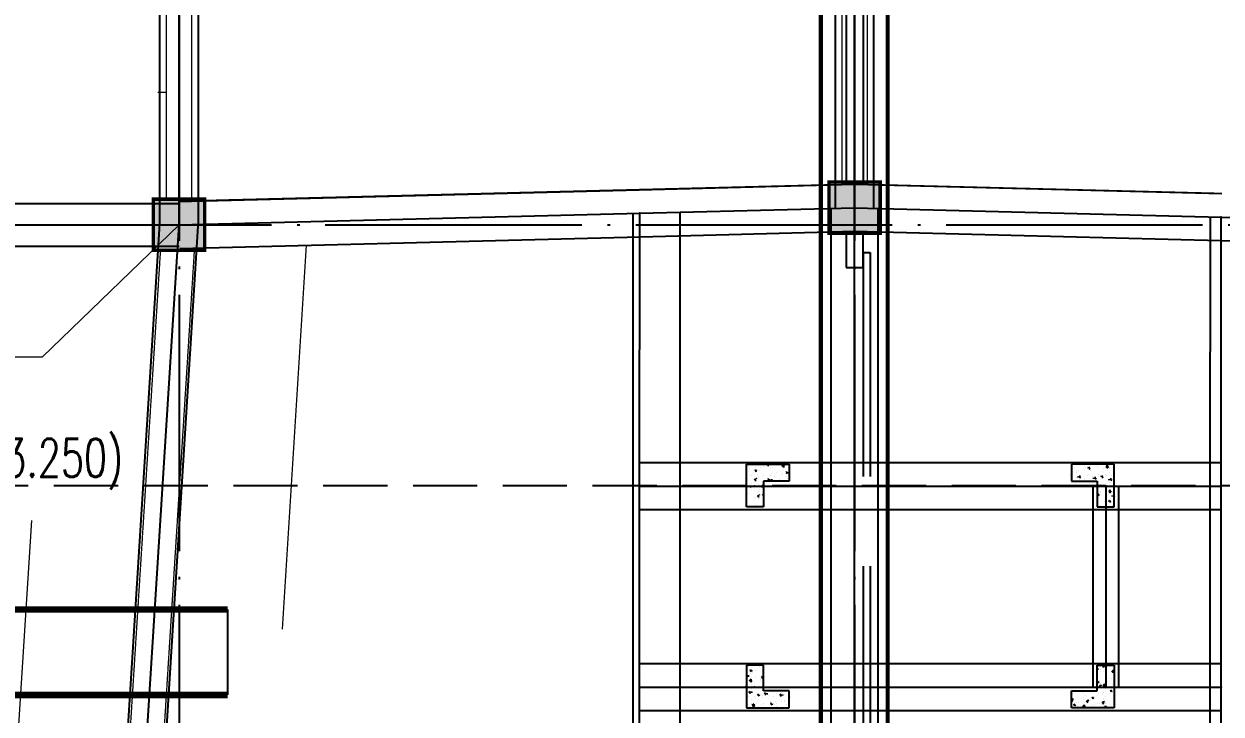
# Model space of a CAD drawing. Extents: x 290727 to 13733020, y 1731457 to 3643100.
# Drawn here: x 669162 to 683162, y 2187057 to 2195130 of the extents above; entities that cross this region are included whole.
import ezdxf

# ---------------------------------------------------------------- set-up
doc = ezdxf.new("R2010")
doc.units = 0
doc.header["$LTSCALE"] = 10
doc.header["$PDSIZE"] = 0.5
for name, pattern in [('DASH', [0.35, 0.25, -0.1]), ('DASHED', [0.75, 0.5, -0.25]), ('DOTE', [2.42, 2, -0.2, 0.02, -0.2]), ('虚线', [750, 450, -300])]:
    doc.linetypes.add(name, pattern=pattern)
doc.layers.get('0').update_dxf_attribs({"linetype": 'CONTINUOUS'})
for name, color, linetype in [('-A-车行道路', 8, 'CONTINUOUS'), ('BEAM_DASH', 144, 'DASHED'), ('COLU', 2, 'CONTINUOUS'), ('COLUMN', 9, 'CONTINUOUS'), ('DOTE', 8, 'DOTE'), ('DUCT-排烟管', 2, 'CONTINUOUS'), ('DUCT-排烟管端线', 4, 'CONTINUOUS'), ('PUB_HATCH', 8, 'CONTINUOUS'), ('PUB_TEXT', 7, 'CONTINUOUS'), ('WALL', 255, 'CONTINUOUS'), ('WINDOW', 4, 'CONTINUOUS'), ('作业图', 4, 'CONTINUOUS'), ('文字', 4, 'CONTINUOUS'), ('梁上柱', 40, 'CONTINUOUS'), ('防火分区示意线', 4, 'CONTINUOUS'), ('防火分区线', 7, 'CONTINUOUS')]:
    doc.layers.add(name, color=color, linetype=linetype)
doc.layers.add('2106', color=7, linetype='CONTINUOUS', true_color=0x64cfcf)
doc.layers.add('2206', color=7, linetype='CONTINUOUS', true_color=0x3474d4)
doc.layers.add('板加腋边线', color=253, linetype='虚线', lineweight=18)
doc.layers.get('0').off()
doc.styles.add('_TCH_DIM', font='SIMPLEX', dxfattribs={"bigfont": 'GBCBIG'})

# ---------------------------------------------------------------- blocks, each defined once
blk = doc.blocks.new('A$C55C93FC2')
at = {"layer": 'DOTE', "linetype": 'DOTE', "ltscale": 150}
for p, q in [((186048.6, 127235.5), (186048.6, 52513.6)), ((193948.6, 127235.5), (193948.6, 52513.6)), ((162348.6, 66342.4), (252290.8, 66342.4))]:
    blk.add_line(p, q, dxfattribs=at)
blk = doc.blocks.new('_FZH')
blk.add_lwpolyline([(-0.5, -0.5), (0.5, -0.5), (0.5, 0.5), (-0.5, 0.5)], close=True)
at = {"layer": 'PUB_HATCH'}
blk.add_solid([(-0.5, -0.5), (0.5, -0.5), (-0.5, 0.5), (0.5, 0.5)], dxfattribs=at)
blk = doc.blocks.new('$DorLib2D$00000126')
at = {"color": 0, "linetype": 'Continuous'}
for p, q in [((-0.532, 0.5), (-0.532, 0.9)), ((0.532, 0.9), (0.532, 0.5))]:
    blk.add_line(p, q, dxfattribs=at)
at = {"color": 0, "linetype": 'DASH'}
for p, q in [((-0.532, 0.9), (0.532, 0.9)), ((-0.532, 0.5), (0.532, 0.5))]:
    blk.add_line(p, q, dxfattribs=at)
blk = doc.blocks.new('车库建筑作业图')
at = {"layer": '-A-车行道路', "linetype": 'DASH', "ltscale": 300}
blk.add_lwpolyline([(643262, 2189730), (717213, 2189730)], dxfattribs=at)
at = {"layer": 'WALL', "linetype": 'Continuous'}
for p, q in [((678777, 2197605), (678777, 2193280)), ((678977, 2197605), (678977, 2193280)), ((678777, 2192680), (678777, 2192280)), ((678977, 2192280), (678977, 2192680)), ((678777, 2192280), (678977, 2192280))]:
    blk.add_line(p, q, dxfattribs=at)
at = {"layer": '防火分区示意线', "color": 5, "linetype": 'DASH', "ltscale": 300, "const_width": 50, "elevation": -2}
blk.add_lwpolyline([(683549, 2181478), (682760, 2181478), (682549, 2181478), (681549, 2181478), (681549, 2186578), (679263, 2186578), (679263, 2198277), (653063, 2198277), (653063, 2203578), (649249, 2203578), (649249, 2205134), (649249, 2207078), (648249, 2207078), (648249, 2212978), (647363, 2212978), (647363, 2236578)], dxfattribs=at)
at = {"layer": '防火分区示意线', "color": 3, "linetype": 'DASH', "ltscale": 300, "const_width": 50}
blk.add_lwpolyline([(687857, 2178280), (682769, 2178280), (682769, 2180680), (682569, 2180680), (680769, 2180680), (680769, 2185780), (678483, 2185780), (678483, 2197478), (652283, 2197480), (652283, 2202780), (648469, 2202780), (648469, 2206280), (647469, 2206280), (647469, 2207380), (637169, 2207380), (637169, 2205947), (630369, 2205947), (630369, 2207380), (623969, 2207380), (623969, 2202580), (615069, 2202580), (615069, 2207380), (608669, 2207380)], dxfattribs=at)
at = {"layer": '防火分区线', "linetype": 'Continuous', "flags": 128}
blk.add_lwpolyline([(683162, 2181080), (682773, 2181080), (682562, 2181080), (681162, 2181080), (681162, 2181080), (681162, 2186180), (678877, 2186180), (678877, 2197878), (652677, 2197880), (652677, 2203180), (648862, 2203180), (648862, 2206680), (647862, 2206680), (647862, 2207780), (636762, 2207780), (636762, 2206347), (630762, 2206347), (630762, 2207780), (623562, 2207780), (623562, 2202980), (615462, 2202980), (615462, 2207780), (608262, 2207780)], dxfattribs=at)
at = {"layer": 'COLUMN', "linetype": 'Continuous', "xscale": 600, "yscale": 600, "zscale": 600, "rotation": 270}
for p in [(678877, 2192980), (670977, 2192780)]:
    blk.add_blockref('_FZH', p, dxfattribs=at)
at = {"layer": 'WINDOW', "linetype": 'Continuous', "xscale": 5500.000000000001, "yscale": 200.0000000000001, "zscale": 5500.000000000001, "rotation": 270}
blk.add_blockref('$DorLib2D$00000126', (678877, 2189530), dxfattribs=at)
at = {"layer": '文字', "linetype": 'Continuous'}
blk.add_blockref('A$C55C93FC2', (484928, 2126437), dxfattribs=at)
at = {"layer": 'PUB_TEXT', "style": '_TCH_DIM', "width": 0.705882}
blk.add_text('(103.250)', height=446.2, dxfattribs=at).set_placement((668190, 2189831))
blk = doc.blocks.new('人防-l')
at = {"layer": '2106'}
for points in [[(831069, -940084), (830469, -940084), (830469, -940684), (831069, -940684)], [(823169, -940284), (822569, -940284), (822569, -940884), (823169, -940884)]]:
    blk.add_hatch(color=0, dxfattribs=at).paths.add_polyline_path(points)
at = {"color": 0}
for p, q in [((822869, -940584), (822869, -935484)), ((830769, -940384), (830769, -935484)), ((828255, -940447), (830769, -940384)), ((830769, -940384), (835055, -940492)), ((830769, -943640), (830769, -940384)), ((822869, -940584), (828255, -940447)), ((828254, -943640), (828255, -940447)), ((835054, -943640), (835055, -940492)), ((835055, -940492), (838669, -940584)), ((814969, -940584), (822869, -940584)), ((822466, -946959), (822869, -940584)), ((828254, -943640), (829597, -943640)), ((828254, -945990), (828254, -943640)), ((829597, -943640), (830769, -943640)), ((830769, -943640), (833710, -943640)), ((830769, -945990), (830769, -943640)), ((833710, -943640), (835054, -943640)), ((833710, -945990), (833710, -943640)), ((835054, -945990), (835054, -943640)), ((828254, -945990), (829597, -945990)), ((828254, -947184), (828254, -945990)), ((829597, -945990), (830769, -945990)), ((830769, -947184), (830769, -945990)), ((830769, -945990), (833710, -945990)), ((833710, -945990), (835054, -945990)), ((835054, -947184), (835054, -945990))]:
    blk.add_line(p, q, dxfattribs=at)
for p in [(830769, -940384), (828255, -940447), (835055, -940492), (822869, -940584), (828254, -943640), (829597, -943640), (830769, -943640), (833710, -943640), (835054, -943640), (828254, -945990), (829597, -945990), (830769, -945990), (833710, -945990), (835054, -945990)]:
    blk.add_point(p, dxfattribs=at)
at = {"layer": '2106', "color": 0, "linetype": 'Continuous'}
for points in [[(831069, -940084), (830469, -940084), (830469, -940684), (831069, -940684)], [(823169, -940284), (822569, -940284), (822569, -940884), (823169, -940884)]]:
    blk.add_lwpolyline(points, close=True, dxfattribs=at)
at = {"layer": '2206', "color": 0}
for p, q in [((822644, -940584), (822644, -935484)), ((822644, -940584), (822644, -935484)), ((823094, -940584), (823094, -935484)), ((830544, -940384), (830544, -935484)), ((830544, -940384), (830544, -935484)), ((830994, -940384), (830994, -935484)), ((828248, -940173), (830762, -940109)), ((828248, -940173), (830762, -940109)), ((830776, -940109), (835062, -940217)), ((830776, -940109), (835062, -940217)), ((822862, -940309), (828248, -940173)), ((822862, -940309), (828248, -940173)), ((814969, -940334), (822869, -940334)), ((814969, -940334), (822869, -940334)), ((830494, -943640), (830494, -940384)), ((830494, -943640), (830494, -940384)), ((831044, -943640), (831044, -940384)), ((828178, -943640), (828179, -940447)), ((828178, -943640), (828179, -940447)), ((828728, -943640), (828729, -940447)), ((834928, -943640), (834929, -940492)), ((834928, -943640), (834929, -940492)), ((822242, -946945), (822644, -940570)), ((822242, -946945), (822644, -940570)), ((822691, -946973), (823093, -940598)), ((828262, -940722), (830776, -940659)), ((830762, -940659), (835048, -940767)), ((822876, -940859), (828262, -940722)), ((835048, -940767), (838662, -940859)), ((814969, -940834), (822869, -940834)), ((828254, -943365), (829597, -943365)), ((828254, -943365), (829597, -943365)), ((829597, -943365), (830769, -943365)), ((829597, -943365), (830769, -943365)), ((830769, -943365), (833710, -943365)), ((830769, -943365), (833710, -943365)), ((833710, -943365), (835054, -943365)), ((833710, -943365), (835054, -943365)), ((828178, -945990), (828178, -943640)), ((828178, -945990), (828178, -943640)), ((828728, -945990), (828728, -943640)), ((830494, -945990), (830494, -943640)), ((830494, -945990), (830494, -943640)), ((831044, -945990), (831044, -943640)), ((833560, -945990), (833560, -943640)), ((833560, -945990), (833560, -943640)), ((833860, -945990), (833860, -943640)), ((834928, -945990), (834928, -943640)), ((834928, -945990), (834928, -943640)), ((828254, -943915), (829597, -943915)), ((829597, -943915), (830769, -943915)), ((830769, -943915), (833710, -943915)), ((833710, -943915), (835054, -943915)), ((828254, -945715), (829597, -945715)), ((828254, -945715), (829597, -945715)), ((829597, -945715), (830769, -945715)), ((829597, -945715), (830769, -945715)), ((830769, -945715), (833710, -945715)), ((830769, -945715), (833710, -945715)), ((833710, -945715), (835054, -945715)), ((833710, -945715), (835054, -945715)), ((828178, -947184), (828178, -945990)), ((828178, -947184), (828178, -945990)), ((828728, -947184), (828728, -945990)), ((830494, -947184), (830494, -945990)), ((830494, -947184), (830494, -945990)), ((831044, -947184), (831044, -945990)), ((834928, -947184), (834928, -945990)), ((834928, -947184), (834928, -945990)), ((828254, -946265), (829597, -946265)), ((829597, -946265), (830769, -946265)), ((830769, -946265), (833710, -946265)), ((833710, -946265), (835054, -946265))]:
    blk.add_line(p, q, dxfattribs=at)
blk = doc.blocks.new('A$C7FBF512A')
at = {"layer": 'DUCT-排烟管', "color": 0, "linetype": 'Continuous', "const_width": 75}
for points in [[(165972, -78149), (149412, -78149)], [(149412, -79149), (165972, -79149)]]:
    blk.add_lwpolyline(points, dxfattribs=at)
at = {"layer": 'DUCT-排烟管端线', "color": 0, "linetype": 'Continuous'}
blk.add_line((165972, -79149), (165972, -78149), dxfattribs=at)
blk = doc.blocks.new('梁图-10.22')
at = {"layer": 'BEAM_DASH', "color": 0, "lineweight": 18}
for p, q in [((-1439910, 241833), (-1439910, 237308)), ((-1439610, 237308), (-1439610, 241833)), ((-1432010, 241608), (-1432010, 237508)), ((-1431710, 237508), (-1431710, 241608)), ((-1432160, 237475), (-1434381, 237419)), ((-1427567, 237374), (-1431560, 237475)), ((-1434381, 237419), (-1439460, 237291)), ((-1440060, 237258), (-1447360, 237258)), ((-1433900, 236881), (-1432160, 236925)), ((-1432135, 236908), (-1432135, 233951)), ((-1431585, 233951), (-1431585, 236908)), ((-1431560, 236925), (-1427700, 236827)), ((-1447360, 236758), (-1440060, 236758)), ((-1439460, 236740), (-1434450, 236867)), ((-1434450, 236867), (-1434450, 233951)), ((-1433900, 233951), (-1433900, 236881)), ((-1427700, 236827), (-1427700, 233951)), ((-1439979, 236708), (-1440462, 229058)), ((-1440052, 229208), (-1439579, 236708)), ((-1433032, 234226), (-1433900, 234226)), ((-1432135, 234226), (-1433032, 234226)), ((-1428919, 234226), (-1431585, 234226)), ((-1427700, 234226), (-1428919, 234226)), ((-1434450, 233951), (-1434450, 231601)), ((-1433900, 231601), (-1433900, 233951)), ((-1432135, 233951), (-1432135, 231601)), ((-1431585, 231601), (-1431585, 233951)), ((-1427700, 233951), (-1427700, 231601)), ((-1433900, 233676), (-1433032, 233676)), ((-1433032, 233676), (-1432135, 233676)), ((-1431585, 233676), (-1429069, 233676)), ((-1429069, 233676), (-1429069, 231876)), ((-1428769, 233676), (-1427700, 233676)), ((-1428769, 231876), (-1428769, 233676)), ((-1433032, 231876), (-1433900, 231876)), ((-1432135, 231876), (-1433032, 231876)), ((-1429069, 231876), (-1431585, 231876)), ((-1427700, 231876), (-1428769, 231876)), ((-1434450, 231601), (-1434450, 230858)), ((-1433900, 230858), (-1433900, 231601)), ((-1432135, 231601), (-1432135, 230858)), ((-1431585, 230858), (-1431585, 231601)), ((-1427700, 231601), (-1427700, 230857)), ((-1433900, 231326), (-1433032, 231326)), ((-1433032, 231326), (-1432135, 231326)), ((-1431585, 231326), (-1428919, 231326)), ((-1428919, 231326), (-1427700, 231326))]:
    blk.add_line(p, q, dxfattribs=at)
at = {"layer": 'COLU', "color": 0, "const_width": 40}
for points in [[(-1431560, 237508), (-1432160, 237508), (-1432160, 236908), (-1431560, 236908)], [(-1439460, 237308), (-1440060, 237308), (-1440060, 236708), (-1439460, 236708)]]:
    blk.add_lwpolyline(points, close=True, dxfattribs=at)
at = {"layer": '板加腋边线', "color": 0, "lineweight": 18}
for p, q in [((-1447510, 238558), (-1439910, 238558)), ((-1441361, 235458), (-1439760, 237008)), ((-1438272, 236770), (-1438733, 229470)), ((-1441361, 235458), (-1447076, 235458)), ((-1441765, 229058), (-1441361, 235458))]:
    blk.add_line(p, q, dxfattribs=at)
at = {"layer": '梁上柱', "color": 0, "linetype": 'Continuous'}
for p, q in [((-1433124, 234208), (-1432624, 234208)), ((-1433124, 233708), (-1433124, 234208)), ((-1433104, 234122), (-1433104, 234122)), ((-1433101, 234206), (-1433101, 234206)), ((-1433096, 234180), (-1433096, 234180)), ((-1433086, 234163), (-1433086, 234163)), ((-1433026, 234134), (-1433008, 234141)), ((-1433024, 234133), (-1433011, 234124)), ((-1433023, 234171), (-1433023, 234171)), ((-1433014, 234208), (-1433014, 234208)), ((-1433011, 234123), (-1433006, 234139)), ((-1432992, 234203), (-1432992, 234203)), ((-1432976, 234138), (-1432976, 234138)), ((-1432960, 234174), (-1432960, 234174)), ((-1432927, 234184), (-1432927, 234184)), ((-1432884, 234198), (-1432875, 234208)), ((-1432879, 234197), (-1432864, 234196)), ((-1432878, 234202), (-1432878, 234202)), ((-1432861, 234206), (-1432861, 234208)), ((-1432844, 234157), (-1432844, 234157)), ((-1432833, 234104), (-1432833, 234104)), ((-1432825, 234168), (-1432825, 234168)), ((-1432800, 234208), (-1432798, 234206)), ((-1432797, 234205), (-1432796, 234208)), ((-1432769, 234113), (-1432769, 234113)), ((-1432766, 234205), (-1432766, 234205)), ((-1432743, 234196), (-1432743, 234196)), ((-1432717, 234090), (-1432717, 234090)), ((-1432714, 234175), (-1432714, 234175)), ((-1432712, 234192), (-1432696, 234208)), ((-1432712, 234194), (-1432689, 234191)), ((-1432706, 234102), (-1432706, 234102)), ((-1432701, 234182), (-1432689, 234196)), ((-1432697, 234181), (-1432681, 234180)), ((-1432689, 234188), (-1432692, 234208)), ((-1432689, 234162), (-1432689, 234162)), ((-1432679, 234190), (-1432682, 234206)), ((-1432673, 234126), (-1432673, 234126)), ((-1432661, 234113), (-1432643, 234120)), ((-1432659, 234112), (-1432646, 234104)), ((-1432646, 234103), (-1432640, 234118)), ((-1432624, 234208), (-1432624, 234008)), ((-1429324, 234208), (-1429324, 234008)), ((-1428824, 234208), (-1429324, 234208)), ((-1429291, 234169), (-1429291, 234169)), ((-1429265, 234138), (-1429265, 234138)), ((-1429263, 234116), (-1429263, 234116)), ((-1429237, 234135), (-1429237, 234135)), ((-1429184, 234208), (-1429184, 234206)), ((-1429177, 234208), (-1429183, 234202)), ((-1429177, 234153), (-1429177, 234153)), ((-1429167, 234129), (-1429167, 234129)), ((-1429155, 234164), (-1429155, 234164)), ((-1429135, 234156), (-1429135, 234156)), ((-1429123, 234172), (-1429128, 234157)), ((-1429104, 234158), (-1429122, 234151)), ((-1429109, 234163), (-1429121, 234172)), ((-1429104, 234138), (-1429104, 234138)), ((-1429102, 234129), (-1429102, 234129)), ((-1429028, 234178), (-1429028, 234178)), ((-1429020, 234158), (-1429020, 234158)), ((-1429006, 234090), (-1429006, 234090)), ((-1429003, 234175), (-1429003, 234175)), ((-1428966, 234124), (-1428966, 234124)), ((-1428943, 234159), (-1428943, 234159)), ((-1428931, 234089), (-1428931, 234089)), ((-1428895, 234186), (-1428918, 234189)), ((-1428915, 234188), (-1428913, 234164)), ((-1428892, 234180), (-1428912, 234160)), ((-1428896, 234208), (-1428899, 234205)), ((-1428884, 234152), (-1428884, 234152)), ((-1428880, 234203), (-1428880, 234203)), ((-1428877, 234107), (-1428877, 234107)), ((-1428874, 234191), (-1428874, 234191)), ((-1428847, 234171), (-1428847, 234171)), ((-1428831, 234118), (-1428831, 234118)), ((-1428824, 233708), (-1428824, 234208)), ((-1433114, 233949), (-1433114, 233949)), ((-1433111, 233953), (-1433111, 233953)), ((-1433107, 234037), (-1433107, 234037)), ((-1433090, 234071), (-1433090, 234071)), ((-1433090, 233970), (-1433090, 233970)), ((-1433088, 233949), (-1433070, 233956)), ((-1433085, 233948), (-1433073, 233940)), ((-1433072, 233939), (-1433067, 233954)), ((-1433064, 234079), (-1433064, 234079)), ((-1433060, 233983), (-1433060, 233983)), ((-1433031, 234023), (-1433018, 234037)), ((-1433026, 234022), (-1433011, 234021)), ((-1433008, 234031), (-1433011, 234046)), ((-1433003, 234051), (-1433003, 234051)), ((-1432993, 234083), (-1432993, 234083)), ((-1432982, 233969), (-1432982, 233969)), ((-1432979, 234054), (-1432979, 234054)), ((-1432949, 233945), (-1432929, 233965)), ((-1432942, 233995), (-1432942, 233995)), ((-1432927, 233941), (-1432930, 233965)), ((-1432929, 234073), (-1432929, 234073)), ((-1432924, 234008), (-1432924, 233708)), ((-1432624, 234008), (-1432924, 234008)), ((-1432875, 234031), (-1432857, 234038)), ((-1432872, 234030), (-1432859, 234022)), ((-1432859, 234021), (-1432854, 234036)), ((-1432855, 234077), (-1432855, 234077)), ((-1432847, 234073), (-1432847, 234073)), ((-1432847, 234008), (-1432836, 234021)), ((-1432836, 234013), (-1432836, 234013)), ((-1432826, 234015), (-1432829, 234031)), ((-1432794, 234021), (-1432794, 234021)), ((-1432793, 234067), (-1432793, 234067)), ((-1432740, 234025), (-1432740, 234025)), ((-1432658, 234062), (-1432658, 234062)), ((-1432646, 234046), (-1432646, 234046)), ((-1432645, 234008), (-1432646, 234015)), ((-1429322, 234081), (-1429324, 234083)), ((-1429317, 234076), (-1429324, 234074)), ((-1429324, 234008), (-1429024, 234008)), ((-1429268, 234053), (-1429268, 234053)), ((-1429249, 234066), (-1429246, 234051)), ((-1429219, 234062), (-1429234, 234064)), ((-1429234, 234029), (-1429234, 234029)), ((-1429216, 234061), (-1429228, 234046)), ((-1429228, 234038), (-1429228, 234038)), ((-1429170, 234037), (-1429170, 234037)), ((-1429138, 234071), (-1429138, 234071)), ((-1429080, 234064), (-1429080, 234064)), ((-1429067, 234050), (-1429064, 234035)), ((-1429037, 234047), (-1429052, 234048)), ((-1429033, 234045), (-1429046, 234030)), ((-1429024, 234008), (-1429024, 233708)), ((-1429019, 234008), (-1429019, 234008)), ((-1429016, 233994), (-1429016, 233994)), ((-1429010, 234058), (-1429010, 234058)), ((-1429009, 234006), (-1429009, 234006)), ((-1428981, 233971), (-1428981, 233971)), ((-1428972, 234070), (-1428977, 234054)), ((-1428957, 234061), (-1428970, 234070)), ((-1428952, 234056), (-1428970, 234049)), ((-1428917, 233979), (-1428917, 233979)), ((-1428914, 234071), (-1428914, 234071)), ((-1428885, 234035), (-1428882, 234019)), ((-1428881, 234022), (-1428881, 234022)), ((-1428880, 233988), (-1428880, 233988)), ((-1428871, 234033), (-1428871, 234033)), ((-1428855, 234031), (-1428870, 234032)), ((-1428851, 234029), (-1428863, 234014)), ((-1428850, 234079), (-1428850, 234079)), ((-1428824, 233956), (-1428825, 233952)), ((-1433114, 233868), (-1433114, 233868)), ((-1433060, 233915), (-1433060, 233915)), ((-1433029, 233814), (-1433029, 233814)), ((-1432995, 233831), (-1432983, 233846)), ((-1432993, 233881), (-1432993, 233881)), ((-1432991, 233831), (-1432975, 233830)), ((-1432985, 233884), (-1432985, 233884)), ((-1432978, 233943), (-1432978, 233943)), ((-1432973, 233840), (-1432975, 233855)), ((-1432970, 233812), (-1432970, 233812)), ((-1432967, 233904), (-1432967, 233904)), ((-1432949, 233947), (-1432927, 233943)), ((-1432936, 233847), (-1432924, 233852)), ((-1432934, 233846), (-1432924, 233839)), ((-1432925, 233909), (-1432925, 233909)), ((-1429019, 233877), (-1429024, 233880)), ((-1429014, 233872), (-1429024, 233868)), ((-1429002, 233855), (-1429017, 233857)), ((-1429015, 233837), (-1429015, 233837)), ((-1429012, 233921), (-1429012, 233921)), ((-1428998, 233854), (-1429010, 233839)), ((-1428984, 233893), (-1428984, 233893)), ((-1428984, 233879), (-1428984, 233879)), ((-1428931, 233859), (-1428931, 233859)), ((-1428887, 233853), (-1428887, 233853)), ((-1428884, 233937), (-1428884, 233937)), ((-1428862, 233896), (-1428884, 233900)), ((-1428882, 233899), (-1428879, 233875)), ((-1428881, 233882), (-1428881, 233882)), ((-1428859, 233891), (-1428878, 233870)), ((-1428849, 233888), (-1428849, 233888)), ((-1428849, 233843), (-1428846, 233828)), ((-1428824, 233840), (-1428835, 233841)), ((-1428824, 233828), (-1428828, 233823)), ((-1432924, 233708), (-1433124, 233708)), ((-1433117, 233784), (-1433117, 233784)), ((-1433037, 233712), (-1433037, 233712)), ((-1433034, 233804), (-1433034, 233804)), ((-1433003, 233730), (-1433003, 233730)), ((-1432992, 233715), (-1432992, 233715)), ((-1432988, 233800), (-1432988, 233800)), ((-1432941, 233725), (-1432941, 233725)), ((-1429024, 233708), (-1428824, 233708)), ((-1429018, 233752), (-1429018, 233752)), ((-1428980, 233729), (-1428980, 233729)), ((-1428932, 233767), (-1428932, 233767)), ((-1428890, 233800), (-1428890, 233800)), ((-1428890, 233768), (-1428890, 233768)), ((-1428882, 233783), (-1428887, 233768)), ((-1428867, 233775), (-1428880, 233783)), ((-1428863, 233770), (-1428880, 233763)), ((-1428871, 233712), (-1428871, 233712)), ((-1428861, 233713), (-1428861, 233713)), ((-1428844, 233724), (-1428844, 233724)), ((-1432924, 231858), (-1433124, 231858)), ((-1433124, 231858), (-1433124, 231358)), ((-1433087, 231853), (-1433087, 231853)), ((-1433077, 231854), (-1433077, 231854)), ((-1432924, 231558), (-1432924, 231858)), ((-1429024, 231858), (-1428824, 231858)), ((-1429024, 231558), (-1429024, 231858)), ((-1428961, 231843), (-1428943, 231850)), ((-1428945, 231833), (-1428940, 231848)), ((-1428824, 231858), (-1428824, 231358)), ((-1433124, 231738), (-1433120, 231743)), ((-1433124, 231726), (-1433113, 231725)), ((-1433103, 231842), (-1433103, 231842)), ((-1433099, 231722), (-1433101, 231738)), ((-1433085, 231796), (-1433067, 231803)), ((-1433081, 231791), (-1433068, 231783)), ((-1433066, 231783), (-1433061, 231798)), ((-1433061, 231713), (-1433061, 231713)), ((-1433058, 231798), (-1433058, 231798)), ((-1433057, 231766), (-1433057, 231766)), ((-1433016, 231798), (-1433016, 231798)), ((-1432968, 231837), (-1432968, 231837)), ((-1432950, 231712), (-1432937, 231727)), ((-1432946, 231710), (-1432931, 231709)), ((-1432933, 231729), (-1432933, 231729)), ((-1432930, 231814), (-1432930, 231814)), ((-1429024, 231806), (-1429022, 231808)), ((-1429024, 231792), (-1429014, 231791)), ((-1429012, 231801), (-1429015, 231817)), ((-1429010, 231843), (-1429010, 231843)), ((-1428983, 231801), (-1428983, 231801)), ((-1428981, 231779), (-1428981, 231779)), ((-1428958, 231842), (-1428945, 231834)), ((-1428949, 231787), (-1428949, 231787)), ((-1428916, 231747), (-1428916, 231747)), ((-1428912, 231832), (-1428912, 231832)), ((-1428852, 231777), (-1428840, 231792)), ((-1428848, 231796), (-1428848, 231796)), ((-1428847, 231777), (-1428832, 231775)), ((-1428830, 231785), (-1428832, 231801)), ((-1428824, 231708), (-1428824, 231708)), ((-1433124, 231610), (-1433123, 231614)), ((-1433099, 231678), (-1433099, 231678)), ((-1433089, 231675), (-1433069, 231696)), ((-1433086, 231670), (-1433063, 231666)), ((-1433066, 231667), (-1433069, 231691)), ((-1433068, 231578), (-1433068, 231578)), ((-1433067, 231684), (-1433067, 231684)), ((-1433064, 231628), (-1433064, 231628)), ((-1433031, 231587), (-1433031, 231587)), ((-1433017, 231707), (-1433017, 231707)), ((-1432967, 231595), (-1432967, 231595)), ((-1432964, 231687), (-1432964, 231687)), ((-1432964, 231673), (-1432964, 231673)), ((-1432936, 231645), (-1432936, 231645)), ((-1432934, 231694), (-1432924, 231698)), ((-1432932, 231572), (-1432932, 231572)), ((-1432929, 231689), (-1432924, 231686)), ((-1429022, 231659), (-1429005, 231666)), ((-1429020, 231658), (-1429007, 231649)), ((-1429007, 231649), (-1429002, 231664)), ((-1429000, 231673), (-1429000, 231673)), ((-1428999, 231602), (-1428987, 231617)), ((-1428994, 231602), (-1428979, 231600)), ((-1428979, 231637), (-1428979, 231637)), ((-1428976, 231610), (-1428979, 231626)), ((-1428954, 231599), (-1428954, 231599)), ((-1428952, 231619), (-1428932, 231640)), ((-1428952, 231621), (-1428930, 231618)), ((-1428930, 231615), (-1428932, 231639)), ((-1428922, 231578), (-1428922, 231578)), ((-1428919, 231663), (-1428919, 231663)), ((-1428897, 231666), (-1428897, 231666)), ((-1428891, 231608), (-1428891, 231608)), ((-1428888, 231700), (-1428888, 231700)), ((-1428852, 231698), (-1428852, 231698)), ((-1428843, 231632), (-1428843, 231632)), ((-1433117, 231448), (-1433117, 231448)), ((-1433098, 231486), (-1433098, 231486)), ((-1433097, 231537), (-1433084, 231552)), ((-1433093, 231535), (-1433078, 231534)), ((-1433077, 231533), (-1433077, 231533)), ((-1433070, 231459), (-1433070, 231459)), ((-1433067, 231544), (-1433067, 231544)), ((-1433063, 231531), (-1433066, 231547)), ((-1433034, 231495), (-1433034, 231495)), ((-1433016, 231477), (-1433016, 231477)), ((-1432995, 231510), (-1432978, 231517)), ((-1432991, 231505), (-1432978, 231496)), ((-1432982, 231442), (-1432982, 231442)), ((-1432976, 231496), (-1432971, 231512)), ((-1432942, 231476), (-1432942, 231476)), ((-1432939, 231560), (-1432939, 231560)), ((-1432938, 231507), (-1432938, 231507)), ((-1432929, 231558), (-1432929, 231558)), ((-1432624, 231558), (-1432924, 231558)), ((-1432914, 231521), (-1432902, 231536)), ((-1432911, 231519), (-1432896, 231518)), ((-1432881, 231515), (-1432884, 231531)), ((-1432868, 231502), (-1432868, 231502)), ((-1432846, 231436), (-1432846, 231436)), ((-1432844, 231428), (-1432844, 231428)), ((-1432810, 231495), (-1432810, 231495)), ((-1432781, 231437), (-1432781, 231437)), ((-1432777, 231529), (-1432777, 231529)), ((-1432732, 231505), (-1432720, 231520)), ((-1432729, 231503), (-1432714, 231502)), ((-1432720, 231528), (-1432720, 231528)), ((-1432714, 231537), (-1432714, 231537)), ((-1432711, 231431), (-1432711, 231431)), ((-1432699, 231499), (-1432702, 231515)), ((-1432684, 231449), (-1432684, 231449)), ((-1432683, 231428), (-1432683, 231428)), ((-1432680, 231513), (-1432680, 231513)), ((-1432630, 231490), (-1432624, 231492)), ((-1432626, 231485), (-1432624, 231483)), ((-1432624, 231358), (-1432624, 231558)), ((-1429324, 231558), (-1429024, 231558)), ((-1429324, 231358), (-1429324, 231558)), ((-1429324, 231448), (-1429316, 231458)), ((-1429324, 231442), (-1429308, 231441)), ((-1429315, 231441), (-1429315, 231441)), ((-1429312, 231525), (-1429312, 231525)), ((-1429306, 231451), (-1429309, 231467)), ((-1429307, 231470), (-1429307, 231470)), ((-1429278, 231465), (-1429278, 231465)), ((-1429275, 231557), (-1429275, 231557)), ((-1429219, 231548), (-1429219, 231548)), ((-1429187, 231457), (-1429187, 231457)), ((-1429184, 231541), (-1429184, 231541)), ((-1429182, 231478), (-1429182, 231478)), ((-1429159, 231496), (-1429159, 231496)), ((-1429146, 231427), (-1429134, 231442)), ((-1429123, 231435), (-1429126, 231451)), ((-1429098, 231440), (-1429098, 231440)), ((-1429084, 231475), (-1429066, 231482)), ((-1429083, 231542), (-1429083, 231542)), ((-1429082, 231474), (-1429069, 231465)), ((-1429069, 231464), (-1429064, 231480)), ((-1429055, 231476), (-1429055, 231476)), ((-1429021, 231499), (-1429021, 231499)), ((-1429011, 231521), (-1429011, 231521)), ((-1428958, 231508), (-1428958, 231508)), ((-1428950, 231466), (-1428950, 231466)), ((-1428948, 231537), (-1428948, 231537)), ((-1428941, 231419), (-1428944, 231435)), ((-1428925, 231494), (-1428925, 231494)), ((-1428871, 231557), (-1428853, 231564)), ((-1428868, 231556), (-1428856, 231547)), ((-1428863, 231547), (-1428863, 231547)), ((-1428861, 231520), (-1428861, 231520)), ((-1428855, 231546), (-1428850, 231562)), ((-1433124, 231358), (-1432624, 231358)), ((-1433101, 231395), (-1433101, 231395)), ((-1433073, 231375), (-1433073, 231375)), ((-1433068, 231362), (-1433068, 231362)), ((-1433064, 231414), (-1433064, 231414)), ((-1433056, 231386), (-1433036, 231406)), ((-1433052, 231380), (-1433030, 231377)), ((-1433051, 231358), (-1433049, 231361)), ((-1433032, 231378), (-1433035, 231402)), ((-1433005, 231407), (-1433005, 231407)), ((-1432945, 231391), (-1432945, 231391)), ((-1432928, 231408), (-1432928, 231408)), ((-1432919, 231388), (-1432919, 231388)), ((-1432844, 231408), (-1432826, 231414)), ((-1432839, 231403), (-1432827, 231394)), ((-1432825, 231394), (-1432820, 231409)), ((-1432813, 231410), (-1432813, 231410)), ((-1432793, 231402), (-1432793, 231402)), ((-1432771, 231413), (-1432771, 231413)), ((-1432771, 231358), (-1432765, 231364)), ((-1432764, 231358), (-1432764, 231360)), ((-1432657, 231397), (-1432657, 231397)), ((-1428824, 231358), (-1429324, 231358)), ((-1429298, 231393), (-1429280, 231400)), ((-1429295, 231392), (-1429282, 231383)), ((-1429282, 231383), (-1429277, 231398)), ((-1429268, 231418), (-1429268, 231418)), ((-1429248, 231378), (-1429248, 231378)), ((-1429246, 231415), (-1429246, 231415)), ((-1429215, 231384), (-1429215, 231384)), ((-1429190, 231374), (-1429167, 231371)), ((-1429190, 231372), (-1429190, 231372)), ((-1429189, 231372), (-1429170, 231392)), ((-1429167, 231368), (-1429170, 231392)), ((-1429141, 231427), (-1429126, 231425)), ((-1429133, 231413), (-1429133, 231413)), ((-1429088, 231399), (-1429088, 231399)), ((-1429079, 231379), (-1429079, 231379)), ((-1429058, 231391), (-1429058, 231391)), ((-1429024, 231407), (-1429024, 231407)), ((-1428997, 231407), (-1428997, 231407)), ((-1428964, 231411), (-1428952, 231426)), ((-1428959, 231411), (-1428944, 231409)), ((-1428943, 231373), (-1428943, 231373)), ((-1428933, 231373), (-1428915, 231379)), ((-1428930, 231371), (-1428917, 231363)), ((-1428928, 231420), (-1428928, 231420)), ((-1428928, 231409), (-1428928, 231409)), ((-1428917, 231362), (-1428912, 231378)), ((-1428861, 231401), (-1428861, 231401)), ((-1428853, 231377), (-1428853, 231377))]:
    blk.add_line(p, q, dxfattribs=at)

msp = doc.modelspace()

# ---------------------------------------------------------------- block references
at = {"layer": '作业图', "color": 8, "linetype": 'ByBlock', "extrusion": (8.37508e-20, 6.90696e-07, 1)}
msp.add_blockref('梁图-10.22', (2110736, 1955772, 0), dxfattribs=at)
at = {"layer": '作业图', "linetype": 'Continuous'}
msp.add_blockref('车库建筑作业图', (0, 0), dxfattribs=at)
at = {"layer": '作业图', "color": 8, "linetype": 'ByBlock'}
msp.add_blockref('人防-l', (-151892, 3133363), dxfattribs=at)
at = {"layer": '文字', "color": 8}
msp.add_blockref('A$C7FBF512A', (505574, 2266429), dxfattribs=at)

doc.saveas('drawing.dxf')
